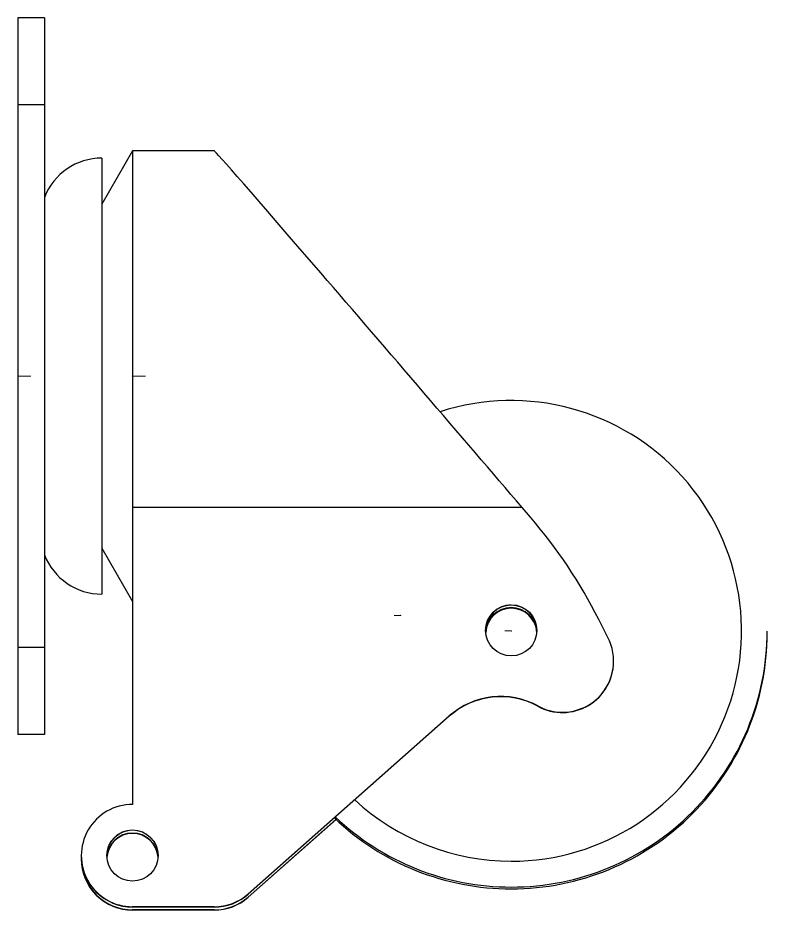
# Model space of a CAD drawing. Header units: millimetres. Extents: x -294 to 2792, y 5 to 1659.
# Drawn here: x 795.96 to 810.6, y 459.67 to 477.1 of the extents above; entities that cross this region are included whole.
import ezdxf

# ---------------------------------------------------------------- set-up
doc = ezdxf.new("R2010")
doc.units = ezdxf.units.MM
doc.header["$PDSIZE"] = -1
doc.layers.get('0').update_dxf_attribs({"lineweight": 18})

msp = doc.modelspace()

# ---------------------------------------------------------------- linework, layer by layer
at = {"color": 7, "linetype": 'Continuous', "lineweight": 25}
for p, q in [((796.478, 477.102), (795.958, 477.102)), ((795.958, 477.102), (795.958, 475.402)), ((796.478, 477.102), (796.478, 475.402)), ((796.478, 475.402), (795.958, 475.402)), ((795.958, 475.402), (795.958, 464.802)), ((796.478, 475.402), (796.478, 464.802)), ((798.198, 474.502), (797.598, 473.462)), ((797.598, 474.362), (797.598, 470.102)), ((799.798, 474.502), (798.198, 474.502)), ((798.198, 474.502), (798.198, 467.535)), ((797.598, 470.102), (797.598, 465.842)), ((805.809, 467.535), (798.198, 467.535)), ((798.198, 467.535), (798.198, 461.735)), ((805.972, 467.346), (805.809, 467.535)), ((797.598, 466.741), (798.198, 465.702)), ((807.48, 465.007), (807.308, 465.346)), ((810.598, 465.083), (810.598, 465.12)), ((796.478, 464.802), (795.958, 464.802)), ((795.958, 464.802), (795.958, 463.102)), ((796.478, 464.802), (796.478, 463.102)), ((807.598, 464.53), (807.598, 464.535)), ((806.119, 463.658), (806.119, 463.653)), ((800.459, 459.986), (804.388, 463.462)), ((800.459, 459.982), (804.388, 463.457)), ((804.388, 463.462), (804.388, 463.457)), ((796.478, 463.102), (795.958, 463.102)), ((802.173, 461.441), (800.459, 459.925)), ((802.176, 461.438), (800.459, 459.92)), ((797.198, 460.735), (797.198, 460.73)), ((797.198, 460.674), (797.198, 460.669)), ((800.459, 459.986), (800.459, 459.982)), ((800.459, 459.925), (800.459, 459.92)), ((799.796, 459.735), (798.198, 459.735)), ((798.198, 459.735), (798.198, 459.73)), ((799.796, 459.73), (798.198, 459.73)), ((799.796, 459.73), (799.796, 459.735)), ((799.796, 459.674), (798.198, 459.674)), ((798.198, 459.674), (798.198, 459.669)), ((799.796, 459.669), (798.198, 459.669)), ((799.796, 459.669), (799.796, 459.674))]:
    msp.add_line(p, q, dxfattribs=at)
at = {"color": 7, "linetype": 'Continuous'}
for p, q in [((795.958, 470.102), (795.958, 469.974)), ((795.958, 470.102), (796.214, 470.102)), ((795.958, 470.102), (795.958, 469.974)), ((795.958, 470.102), (796.214, 470.102)), ((798.198, 470.102), (798.198, 470.1)), ((798.198, 470.102), (798.454, 470.102)), ((798.198, 470.102), (798.198, 470.1)), ((798.198, 470.102), (798.454, 470.102)), ((803.437, 465.428), (803.309, 465.428)), ((803.437, 465.428), (803.309, 465.428)), ((803.437, 465.428), (803.437, 465.425)), ((803.437, 465.428), (803.437, 465.425)), ((805.598, 465.125), (805.47, 465.125)), ((805.598, 465.125), (805.47, 465.125)), ((805.598, 465.125), (805.598, 465.122)), ((805.598, 465.125), (805.598, 465.122))]:
    msp.add_line(p, q, dxfattribs=at)
at = {"color": 7, "linetype": 'Continuous', "lineweight": 25}
for centre in [(805.598, 465.135), (798.198, 460.735)]:
    msp.add_circle(centre, 0.5, dxfattribs=at)
for centre, radius, start, end in [((797.598, 473.162), 1.2, 90, 158.9605), ((805.598, 465.125), 4.5, 269.9986, 107.9708), ((798.386, 460.831), 10, 26.8391, 40.6569), ((797.598, 467.042), 1.2, 201.0395, 270), ((805.598, 465.13), 0.5, 89.9987, 179.9987), ((805.598, 465.125), 0.5, 0.002, 179.998), ((805.598, 465.079), 0.5, 2.6385, 177.3615), ((805.598, 465.073), 0.5, 2.9508, 177.0492), ((805.598, 465.068), 0.5, 89.9988, 176.77), ((805.598, 465.13), 0.5, 0.0013, 90.0013), ((805.598, 465.068), 0.5, 3.23, 90.0012), ((805.598, 465.12), 5, 269.9987, 359.9988), ((805.598, 465.084), 5, 269.9987, 359.9988), ((806.598, 464.535), 1, 241.3602, 28.1614), ((806.598, 464.53), 1, 241.3612, 359.9981), ((805.392, 462.327), 1.516, 61.3626, 131.5019), ((805.392, 462.322), 1.516, 61.3626, 131.5019), ((805.598, 465.125), 4.5, 227.2016, 270.0002), ((798.198, 460.735), 1, 89.9981, 270.0019), ((805.598, 465.084), 5, 226.2746, 270.0002), ((805.598, 465.12), 5, 226.5898, 270.0003), ((798.198, 460.73), 0.5, 89.9987, 179.9987), ((798.198, 460.674), 0.5, 3.5434, 176.4566), ((798.198, 460.669), 0.5, 89.9988, 176.1771), ((798.198, 460.73), 0.5, 0.0013, 90.0013), ((798.198, 460.669), 0.5, 3.8229, 90.0012), ((798.198, 460.73), 1, 180.0011, 270.0014), ((798.198, 460.674), 1, 178.3712, 270.0014), ((798.198, 460.669), 1, 180.0011, 270.0014), ((799.796, 460.735), 1, 269.9998, 311.502), ((799.796, 460.73), 1, 269.9998, 311.502), ((799.796, 460.674), 1, 269.9998, 311.502), ((799.796, 460.669), 1, 269.9998, 311.502)]:
    msp.add_arc(centre, radius, start, end, dxfattribs=at)
msp.add_ellipse((803.577, 470.102), major_axis=(-3.779, 4.4), ratio=0.00464, start_param=4.085742, end_param=6.279201, dxfattribs=at)
at = {"color": 7, "linetype": 'Continuous'}
for p in [(795.958, 470.102), (795.958, 470.102), (798.198, 470.102), (798.198, 470.102), (803.437, 465.428), (803.437, 465.428), (805.598, 465.125), (805.598, 465.125)]:
    msp.add_point(p, dxfattribs=at)

doc.saveas('drawing.dxf')
